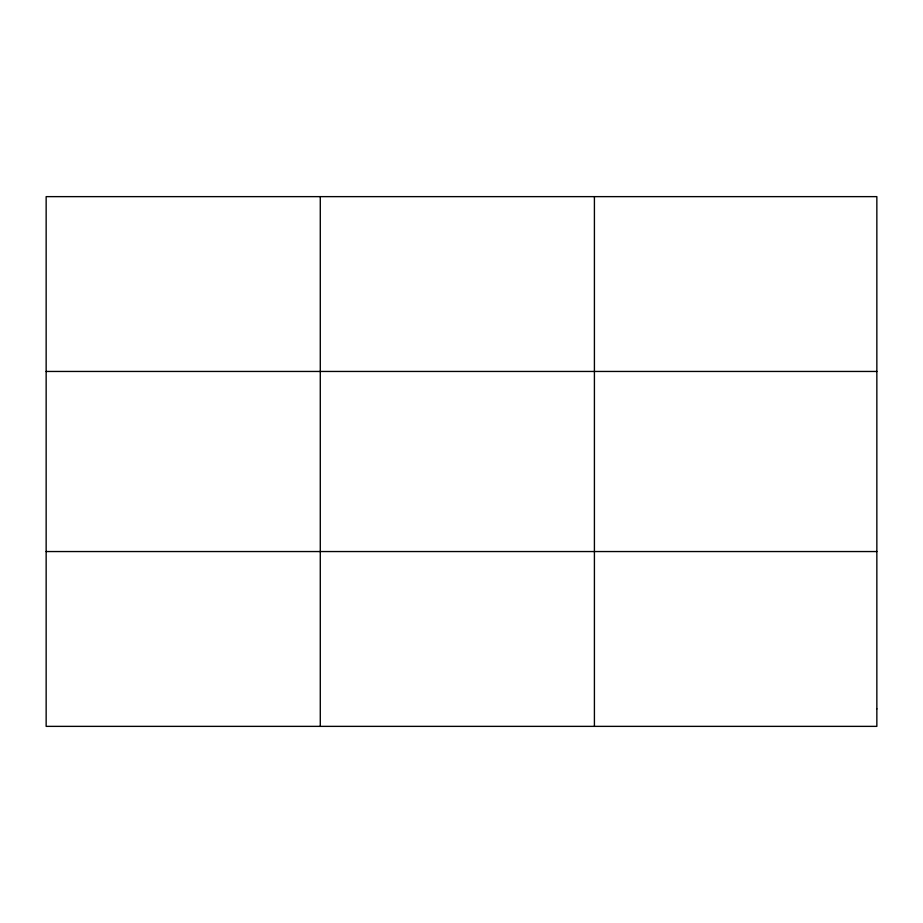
<?xml version="1.0" encoding="UTF-8"?>
<svg xmlns="http://www.w3.org/2000/svg" width="923" height="923" viewBox="0 0 923 923"><rect width="100%" height="100%" fill="white"/><g stroke="black" fill="none" stroke-linecap="round" stroke-linejoin="round"><path stroke-width="1.38" d="M320.281 196.634L320.281 726.366M594.412 196.634L594.412 726.366M46.15 371.45L876.85 371.45M46.15 551.55L876.85 551.55M876.85 708.887L876.85 726.366L46.15 726.366L46.15 196.634L876.85 196.634L876.85 708.887"/></g></svg>
